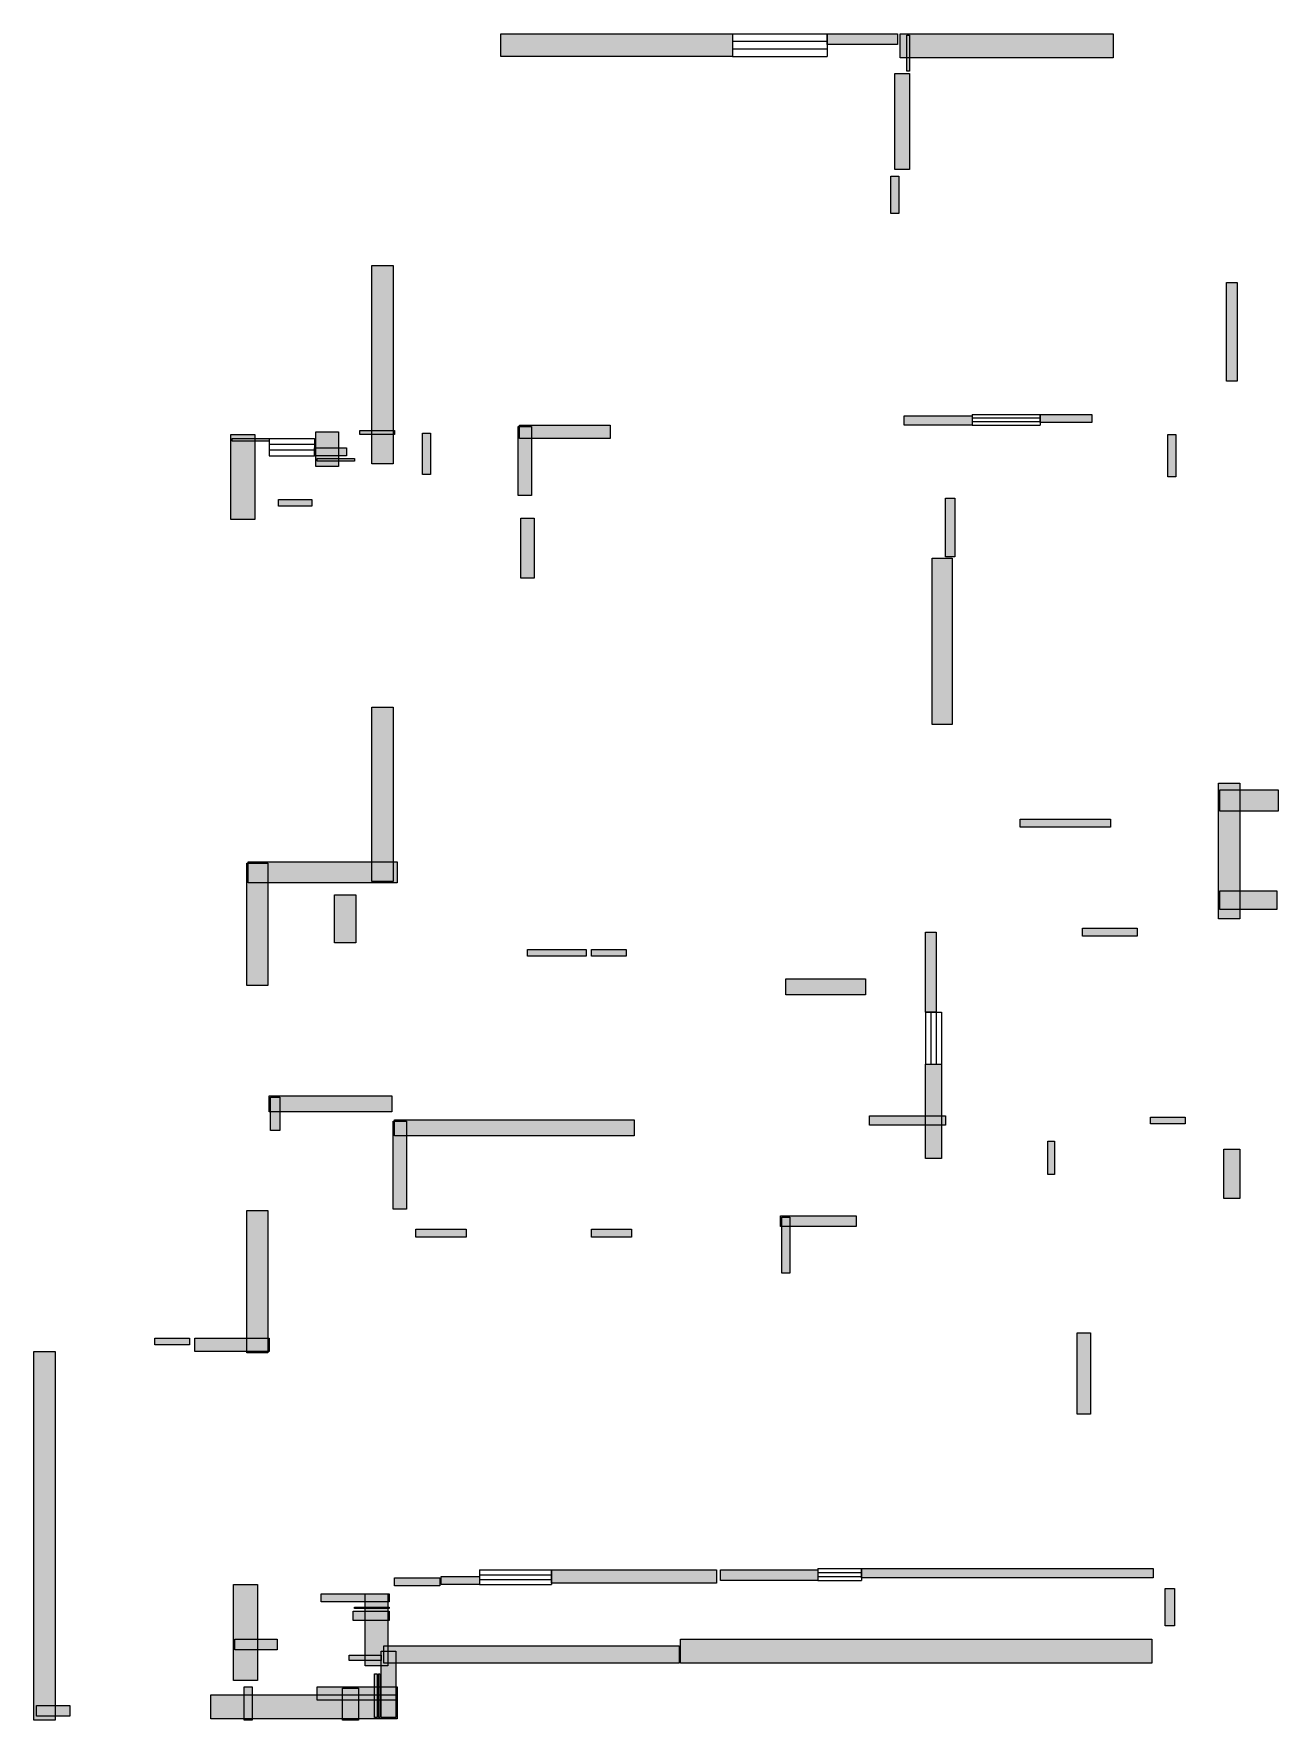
# Model space of a CAD drawing. Header units: millimetres. Extents: x 290 to 8518, y 211 to 11361.
import ezdxf

# ---------------------------------------------------------------- set-up
doc = ezdxf.new("R2010")
doc.units = ezdxf.units.MM
doc.layers.add('WALL', color=7, linetype='Continuous')
doc.layers.add('WINDOW', color=5, linetype='Continuous')

msp = doc.modelspace()

# ---------------------------------------------------------------- hatches: boundary and pattern name
at = {"layer": 'WALL'}
h = msp.add_hatch(color=256, dxfattribs=at)
h.dxf.hatch_style = 1
h.paths.add_polyline_path([(3379.2, 11360.8), (4910.4, 11360.8), (4910.4, 11211.2), (3379.2, 11211.2)])
h = msp.add_hatch(color=256, dxfattribs=at)
h.dxf.hatch_style = 1
h.paths.add_polyline_path([(5535.2, 11360.8), (6001.6, 11360.8), (6001.6, 11290.4), (5535.2, 11290.4)])
h = msp.add_hatch(color=256, dxfattribs=at)
h.dxf.hatch_style = 1
h.paths.add_polyline_path([(6019.2, 11360.8), (7427.2, 11360.8), (7427.2, 11202.4), (6019.2, 11202.4)])
h = msp.add_hatch(color=256, dxfattribs=at)
h.dxf.hatch_style = 1
h.paths.add_polyline_path([(6063.2, 11352), (6080.8, 11352), (6080.8, 11114.4), (6063.2, 11114.4)])
h = msp.add_hatch(color=256, dxfattribs=at)
h.dxf.hatch_style = 1
h.paths.add_polyline_path([(5984, 11096.8), (6080.8, 11096.8), (6080.8, 10463.2), (5984, 10463.2)])
h = msp.add_hatch(color=256, dxfattribs=at)
h.dxf.hatch_style = 1
h.paths.add_polyline_path([(5957.6, 10419.2), (6010.4, 10419.2), (6010.4, 10172.8), (5957.6, 10172.8)])
h = msp.add_hatch(color=256, dxfattribs=at)
h.dxf.hatch_style = 1
h.paths.add_polyline_path([(2525.6, 9829.6), (2666.4, 9829.6), (2666.4, 8518.4), (2525.6, 8518.4)])
h = msp.add_hatch(color=256, dxfattribs=at)
h.dxf.hatch_style = 1
h.paths.add_polyline_path([(8175.2, 9715.2), (8245.6, 9715.2), (8245.6, 9064), (8175.2, 9064)])
h = msp.add_hatch(color=256, dxfattribs=at)
h.dxf.hatch_style = 1
h.paths.add_polyline_path([(6045.6, 8835.2), (6494.4, 8835.2), (6494.4, 8773.6), (6045.6, 8773.6)])
h = msp.add_hatch(color=256, dxfattribs=at)
h.dxf.hatch_style = 1
h.paths.add_polyline_path([(6943.2, 8844), (7286.4, 8844), (7286.4, 8791.2), (6943.2, 8791.2)])
h = msp.add_hatch(color=256, dxfattribs=at)
h.dxf.hatch_style = 1
h.paths.add_polyline_path([(1592.8, 8712), (1751.2, 8712), (1751.2, 8148.8), (1592.8, 8148.8)])
h = msp.add_hatch(color=256, dxfattribs=at)
h.dxf.hatch_style = 1
h.paths.add_polyline_path([(2156, 8729.6), (2305.6, 8729.6), (2305.6, 8500.8), (2156, 8500.8)])
h = msp.add_hatch(color=256, dxfattribs=at)
h.dxf.hatch_style = 1
h.paths.add_polyline_path([(2446.4, 8738.4), (2675.2, 8738.4), (2675.2, 8712), (2446.4, 8712)])
h = msp.add_hatch(color=256, dxfattribs=at)
h.dxf.hatch_style = 1
h.paths.add_polyline_path([(2860, 8720.8), (2912.8, 8720.8), (2912.8, 8448), (2860, 8448)])
h = msp.add_hatch(color=256, dxfattribs=at)
h.dxf.hatch_style = 1
h.paths.add_polyline_path([(3493.6, 8764.8), (3581.6, 8764.8), (3581.6, 8307.2), (3493.6, 8307.2)])
h = msp.add_hatch(color=256, dxfattribs=at)
h.dxf.hatch_style = 1
h.paths.add_polyline_path([(3502.4, 8773.6), (4100.8, 8773.6), (4100.8, 8685.6), (3502.4, 8685.6)])
h = msp.add_hatch(color=256, dxfattribs=at)
h.dxf.hatch_style = 1
h.paths.add_polyline_path([(7788, 8712), (7840.8, 8712), (7840.8, 8430.4), (7788, 8430.4)])
h = msp.add_hatch(color=256, dxfattribs=at)
h.dxf.hatch_style = 1
h.paths.add_polyline_path([(1601.6, 8685.6), (1848, 8685.6), (1848, 8668), (1601.6, 8668)])
h = msp.add_hatch(color=256, dxfattribs=at)
h.dxf.hatch_style = 1
h.paths.add_polyline_path([(2147.2, 8624), (2358.4, 8624), (2358.4, 8571.2), (2147.2, 8571.2)])
h = msp.add_hatch(color=256, dxfattribs=at)
h.dxf.hatch_style = 1
h.paths.add_polyline_path([(2164.8, 8553.6), (2411.2, 8553.6), (2411.2, 8536), (2164.8, 8536)])
h = msp.add_hatch(color=256, dxfattribs=at)
h.dxf.hatch_style = 1
h.paths.add_polyline_path([(1909.6, 8280.8), (2129.6, 8280.8), (2129.6, 8236.8), (1909.6, 8236.8)])
h = msp.add_hatch(color=256, dxfattribs=at)
h.dxf.hatch_style = 1
h.paths.add_polyline_path([(6318.4, 8289.6), (6380, 8289.6), (6380, 7902.4), (6318.4, 7902.4)])
h = msp.add_hatch(color=256, dxfattribs=at)
h.dxf.hatch_style = 1
h.paths.add_polyline_path([(3511.2, 8157.6), (3599.2, 8157.6), (3599.2, 7761.6), (3511.2, 7761.6)])
h = msp.add_hatch(color=256, dxfattribs=at)
h.dxf.hatch_style = 1
h.paths.add_polyline_path([(6230.4, 7893.6), (6362.4, 7893.6), (6362.4, 6793.6), (6230.4, 6793.6)])
h = msp.add_hatch(color=256, dxfattribs=at)
h.dxf.hatch_style = 1
h.paths.add_polyline_path([(2525.6, 6908), (2666.4, 6908), (2666.4, 5755.2), (2525.6, 5755.2)])
h = msp.add_hatch(color=256, dxfattribs=at)
h.dxf.hatch_style = 1
h.paths.add_polyline_path([(8122.4, 6406.4), (8263.2, 6406.4), (8263.2, 5508.8), (8122.4, 5508.8)])
h = msp.add_hatch(color=256, dxfattribs=at)
h.dxf.hatch_style = 1
h.paths.add_polyline_path([(8131.2, 6362.4), (8518.4, 6362.4), (8518.4, 6221.6), (8131.2, 6221.6)])
h = msp.add_hatch(color=256, dxfattribs=at)
h.dxf.hatch_style = 1
h.paths.add_polyline_path([(6811.2, 6168.8), (7409.6, 6168.8), (7409.6, 6116), (6811.2, 6116)])
h = msp.add_hatch(color=256, dxfattribs=at)
h.dxf.hatch_style = 1
h.paths.add_polyline_path([(1698.4, 5878.4), (1839.2, 5878.4), (1839.2, 5068.8), (1698.4, 5068.8)])
h = msp.add_hatch(color=256, dxfattribs=at)
h.dxf.hatch_style = 1
h.paths.add_polyline_path([(1707.2, 5887.2), (2692.8, 5887.2), (2692.8, 5746.4), (1707.2, 5746.4)])
h = msp.add_hatch(color=256, dxfattribs=at)
h.dxf.hatch_style = 1
h.paths.add_polyline_path([(8131.2, 5693.6), (8509.6, 5693.6), (8509.6, 5570.4), (8131.2, 5570.4)])
h = msp.add_hatch(color=256, dxfattribs=at)
h.dxf.hatch_style = 1
h.paths.add_polyline_path([(2279.2, 5667.2), (2420, 5667.2), (2420, 5350.4), (2279.2, 5350.4)])
h = msp.add_hatch(color=256, dxfattribs=at)
h.dxf.hatch_style = 1
h.paths.add_polyline_path([(6186.4, 5420.8), (6256.8, 5420.8), (6256.8, 4892.8), (6186.4, 4892.8)])
h = msp.add_hatch(color=256, dxfattribs=at)
h.dxf.hatch_style = 1
h.paths.add_polyline_path([(7224.8, 5447.2), (7585.6, 5447.2), (7585.6, 5394.4), (7224.8, 5394.4)])
h = msp.add_hatch(color=256, dxfattribs=at)
h.dxf.hatch_style = 1
h.paths.add_polyline_path([(3555.2, 5306.4), (3942.4, 5306.4), (3942.4, 5262.4), (3555.2, 5262.4)])
h = msp.add_hatch(color=256, dxfattribs=at)
h.dxf.hatch_style = 1
h.paths.add_polyline_path([(3977.6, 5306.4), (4206.4, 5306.4), (4206.4, 5262.4), (3977.6, 5262.4)])
h = msp.add_hatch(color=256, dxfattribs=at)
h.dxf.hatch_style = 1
h.paths.add_polyline_path([(5262.4, 5112.8), (5790.4, 5112.8), (5790.4, 5007.2), (5262.4, 5007.2)])
h = msp.add_hatch(color=256, dxfattribs=at)
h.dxf.hatch_style = 1
h.paths.add_polyline_path([(6186.4, 4549.6), (6292, 4549.6), (6292, 3924.8), (6186.4, 3924.8)])
h = msp.add_hatch(color=256, dxfattribs=at)
h.dxf.hatch_style = 1
h.paths.add_polyline_path([(1848, 4338.4), (2657.6, 4338.4), (2657.6, 4232.8), (1848, 4232.8)])
h = msp.add_hatch(color=256, dxfattribs=at)
h.dxf.hatch_style = 1
h.paths.add_polyline_path([(1856.8, 4329.6), (1918.4, 4329.6), (1918.4, 4109.6), (1856.8, 4109.6)])
h = msp.add_hatch(color=256, dxfattribs=at)
h.dxf.hatch_style = 1
h.paths.add_polyline_path([(2666.4, 4171.2), (2754.4, 4171.2), (2754.4, 3590.4), (2666.4, 3590.4)])
h = msp.add_hatch(color=256, dxfattribs=at)
h.dxf.hatch_style = 1
h.paths.add_polyline_path([(2675.2, 4180), (4259.2, 4180), (4259.2, 4074.4), (2675.2, 4074.4)])
h = msp.add_hatch(color=256, dxfattribs=at)
h.dxf.hatch_style = 1
h.paths.add_polyline_path([(5816.8, 4206.4), (6318.4, 4206.4), (6318.4, 4144.8), (5816.8, 4144.8)])
h = msp.add_hatch(color=256, dxfattribs=at)
h.dxf.hatch_style = 1
h.paths.add_polyline_path([(7673.6, 4197.6), (7902.4, 4197.6), (7902.4, 4153.6), (7673.6, 4153.6)])
h = msp.add_hatch(color=256, dxfattribs=at)
h.dxf.hatch_style = 1
h.paths.add_polyline_path([(6996, 4039.2), (7040, 4039.2), (7040, 3819.2), (6996, 3819.2)])
h = msp.add_hatch(color=256, dxfattribs=at)
h.dxf.hatch_style = 1
h.paths.add_polyline_path([(8157.6, 3986.4), (8263.2, 3986.4), (8263.2, 3660.8), (8157.6, 3660.8)])
h = msp.add_hatch(color=256, dxfattribs=at)
h.dxf.hatch_style = 1
h.paths.add_polyline_path([(1698.4, 3581.6), (1839.2, 3581.6), (1839.2, 2640), (1698.4, 2640)])
h = msp.add_hatch(color=256, dxfattribs=at)
h.dxf.hatch_style = 1
h.paths.add_polyline_path([(2816, 3458.4), (3150.4, 3458.4), (3150.4, 3405.6), (2816, 3405.6)])
h = msp.add_hatch(color=256, dxfattribs=at)
h.dxf.hatch_style = 1
h.paths.add_polyline_path([(3977.6, 3458.4), (4241.6, 3458.4), (4241.6, 3405.6), (3977.6, 3405.6)])
h = msp.add_hatch(color=256, dxfattribs=at)
h.dxf.hatch_style = 1
h.paths.add_polyline_path([(5227.2, 3546.4), (5728.8, 3546.4), (5728.8, 3476), (5227.2, 3476)])
h = msp.add_hatch(color=256, dxfattribs=at)
h.dxf.hatch_style = 1
h.paths.add_polyline_path([(5236, 3537.6), (5288.8, 3537.6), (5288.8, 3168), (5236, 3168)])
h = msp.add_hatch(color=256, dxfattribs=at)
h.dxf.hatch_style = 1
h.paths.add_polyline_path([(1091.2, 2736.8), (1320, 2736.8), (1320, 2692.8), (1091.2, 2692.8)])
h = msp.add_hatch(color=256, dxfattribs=at)
h.dxf.hatch_style = 1
h.paths.add_polyline_path([(1355.2, 2736.8), (1848, 2736.8), (1848, 2648.8), (1355.2, 2648.8)])
h = msp.add_hatch(color=256, dxfattribs=at)
h.dxf.hatch_style = 1
h.paths.add_polyline_path([(7189.6, 2772), (7277.6, 2772), (7277.6, 2235.2), (7189.6, 2235.2)])
h = msp.add_hatch(color=256, dxfattribs=at)
h.dxf.hatch_style = 1
h.paths.add_polyline_path([(290.4, 2648.8), (431.2, 2648.8), (431.2, 211.2), (290.4, 211.2)])
h = msp.add_hatch(color=256, dxfattribs=at)
h.dxf.hatch_style = 1
h.paths.add_polyline_path([(2675.2, 1152.8), (2974.4, 1152.8), (2974.4, 1100), (2675.2, 1100)])
h = msp.add_hatch(color=256, dxfattribs=at)
h.dxf.hatch_style = 1
h.paths.add_polyline_path([(2983.2, 1161.6), (3238.4, 1161.6), (3238.4, 1108.8), (2983.2, 1108.8)])
h = msp.add_hatch(color=256, dxfattribs=at)
h.dxf.hatch_style = 1
h.paths.add_polyline_path([(3713.6, 1205.6), (4804.8, 1205.6), (4804.8, 1117.6), (3713.6, 1117.6)])
h = msp.add_hatch(color=256, dxfattribs=at)
h.dxf.hatch_style = 1
h.paths.add_polyline_path([(4831.2, 1205.6), (5473.6, 1205.6), (5473.6, 1135.2), (4831.2, 1135.2)])
h = msp.add_hatch(color=256, dxfattribs=at)
h.dxf.hatch_style = 1
h.paths.add_polyline_path([(5764, 1214.4), (7691.2, 1214.4), (7691.2, 1152.8), (5764, 1152.8)])
h = msp.add_hatch(color=256, dxfattribs=at)
h.dxf.hatch_style = 1
h.paths.add_polyline_path([(1610.4, 1108.8), (1768.8, 1108.8), (1768.8, 475.2), (1610.4, 475.2)])
h = msp.add_hatch(color=256, dxfattribs=at)
h.dxf.hatch_style = 1
h.paths.add_polyline_path([(2191.2, 1047.2), (2640, 1047.2), (2640, 994.4), (2191.2, 994.4)])
h = msp.add_hatch(color=256, dxfattribs=at)
h.dxf.hatch_style = 1
h.paths.add_polyline_path([(2481.6, 1047.2), (2631.2, 1047.2), (2631.2, 572), (2481.6, 572)])
h = msp.add_hatch(color=256, dxfattribs=at)
h.dxf.hatch_style = 1
h.paths.add_polyline_path([(7770.4, 1082.4), (7832, 1082.4), (7832, 836), (7770.4, 836)])
h = msp.add_hatch(color=256, dxfattribs=at)
h.dxf.hatch_style = 1
h.paths.add_polyline_path([(2402.4, 932.8), (2640, 932.8), (2640, 871.2), (2402.4, 871.2)])
h = msp.add_hatch(color=256, dxfattribs=at)
h.dxf.hatch_style = 1
h.paths.add_polyline_path([(2411.2, 959.2), (2640, 959.2), (2640, 950.4), (2411.2, 950.4)])
h = msp.add_hatch(color=256, dxfattribs=at)
h.dxf.hatch_style = 1
h.paths.add_polyline_path([(1619.2, 748), (1900.8, 748), (1900.8, 677.6), (1619.2, 677.6)])
h = msp.add_hatch(color=256, dxfattribs=at)
h.dxf.hatch_style = 1
h.paths.add_polyline_path([(2604.8, 704), (4558.4, 704), (4558.4, 589.6), (2604.8, 589.6)])
h = msp.add_hatch(color=256, dxfattribs=at)
h.dxf.hatch_style = 1
h.paths.add_polyline_path([(4567.2, 748), (7682.4, 748), (7682.4, 589.6), (4567.2, 589.6)])
h = msp.add_hatch(color=256, dxfattribs=at)
h.dxf.hatch_style = 1
h.paths.add_polyline_path([(2376, 642.4), (2587.2, 642.4), (2587.2, 607.2), (2376, 607.2)])
h = msp.add_hatch(color=256, dxfattribs=at)
h.dxf.hatch_style = 1
h.paths.add_polyline_path([(2587.2, 668.8), (2684, 668.8), (2684, 228.8), (2587.2, 228.8)])
h = msp.add_hatch(color=256, dxfattribs=at)
h.dxf.hatch_style = 1
h.paths.add_polyline_path([(2543.2, 519.2), (2560.8, 519.2), (2560.8, 228.8), (2543.2, 228.8)])
h = msp.add_hatch(color=256, dxfattribs=at)
h.dxf.hatch_style = 1
h.paths.add_polyline_path([(2569.6, 519.2), (2578.4, 519.2), (2578.4, 228.8), (2569.6, 228.8)])
h = msp.add_hatch(color=256, dxfattribs=at)
h.dxf.hatch_style = 1
h.paths.add_polyline_path([(1460.8, 378.4), (2692.8, 378.4), (2692.8, 220), (1460.8, 220)])
h = msp.add_hatch(color=256, dxfattribs=at)
h.dxf.hatch_style = 1
h.paths.add_polyline_path([(1680.8, 431.2), (1733.6, 431.2), (1733.6, 211.2), (1680.8, 211.2)])
h = msp.add_hatch(color=256, dxfattribs=at)
h.dxf.hatch_style = 1
h.paths.add_polyline_path([(2164.8, 431.2), (2692.8, 431.2), (2692.8, 343.2), (2164.8, 343.2)])
h = msp.add_hatch(color=256, dxfattribs=at)
h.dxf.hatch_style = 1
h.paths.add_polyline_path([(2332, 422.4), (2437.6, 422.4), (2437.6, 211.2), (2332, 211.2)])
h = msp.add_hatch(color=256, dxfattribs=at)
h.dxf.hatch_style = 1
h.paths.add_polyline_path([(308, 308), (528, 308), (528, 237.6), (308, 237.6)])

# ---------------------------------------------------------------- linework, layer by layer
for points in [[(3379.2, 11360.8), (4910.4, 11360.8), (4910.4, 11211.2), (3379.2, 11211.2)], [(5535.2, 11360.8), (6001.6, 11360.8), (6001.6, 11290.4), (5535.2, 11290.4)], [(6019.2, 11360.8), (7427.2, 11360.8), (7427.2, 11202.4), (6019.2, 11202.4)], [(6063.2, 11352), (6080.8, 11352), (6080.8, 11114.4), (6063.2, 11114.4)], [(5984, 11096.8), (6080.8, 11096.8), (6080.8, 10463.2), (5984, 10463.2)], [(5957.6, 10419.2), (6010.4, 10419.2), (6010.4, 10172.8), (5957.6, 10172.8)], [(2525.6, 9829.6), (2666.4, 9829.6), (2666.4, 8518.4), (2525.6, 8518.4)], [(8175.2, 9715.2), (8245.6, 9715.2), (8245.6, 9064), (8175.2, 9064)], [(6045.6, 8835.2), (6494.4, 8835.2), (6494.4, 8773.6), (6045.6, 8773.6)], [(6943.2, 8844), (7286.4, 8844), (7286.4, 8791.2), (6943.2, 8791.2)], [(1592.8, 8712), (1751.2, 8712), (1751.2, 8148.8), (1592.8, 8148.8)], [(2156, 8729.6), (2305.6, 8729.6), (2305.6, 8500.8), (2156, 8500.8)], [(2446.4, 8738.4), (2675.2, 8738.4), (2675.2, 8712), (2446.4, 8712)], [(2860, 8720.8), (2912.8, 8720.8), (2912.8, 8448), (2860, 8448)], [(3493.6, 8764.8), (3581.6, 8764.8), (3581.6, 8307.2), (3493.6, 8307.2)], [(3502.4, 8773.6), (4100.8, 8773.6), (4100.8, 8685.6), (3502.4, 8685.6)], [(7788, 8712), (7840.8, 8712), (7840.8, 8430.4), (7788, 8430.4)], [(1601.6, 8685.6), (1848, 8685.6), (1848, 8668), (1601.6, 8668)], [(2147.2, 8624), (2358.4, 8624), (2358.4, 8571.2), (2147.2, 8571.2)], [(2164.8, 8553.6), (2411.2, 8553.6), (2411.2, 8536), (2164.8, 8536)], [(1909.6, 8280.8), (2129.6, 8280.8), (2129.6, 8236.8), (1909.6, 8236.8)], [(6318.4, 8289.6), (6380, 8289.6), (6380, 7902.4), (6318.4, 7902.4)], [(3511.2, 8157.6), (3599.2, 8157.6), (3599.2, 7761.6), (3511.2, 7761.6)], [(6230.4, 7893.6), (6362.4, 7893.6), (6362.4, 6793.6), (6230.4, 6793.6)], [(2525.6, 6908), (2666.4, 6908), (2666.4, 5755.2), (2525.6, 5755.2)], [(8122.4, 6406.4), (8263.2, 6406.4), (8263.2, 5508.8), (8122.4, 5508.8)], [(8131.2, 6362.4), (8518.4, 6362.4), (8518.4, 6221.6), (8131.2, 6221.6)], [(6811.2, 6168.8), (7409.6, 6168.8), (7409.6, 6116), (6811.2, 6116)], [(1698.4, 5878.4), (1839.2, 5878.4), (1839.2, 5068.8), (1698.4, 5068.8)], [(1707.2, 5887.2), (2692.8, 5887.2), (2692.8, 5746.4), (1707.2, 5746.4)], [(8131.2, 5693.6), (8509.6, 5693.6), (8509.6, 5570.4), (8131.2, 5570.4)], [(2279.2, 5667.2), (2420, 5667.2), (2420, 5350.4), (2279.2, 5350.4)], [(6186.4, 5420.8), (6256.8, 5420.8), (6256.8, 4892.8), (6186.4, 4892.8)], [(7224.8, 5447.2), (7585.6, 5447.2), (7585.6, 5394.4), (7224.8, 5394.4)], [(3555.2, 5306.4), (3942.4, 5306.4), (3942.4, 5262.4), (3555.2, 5262.4)], [(3977.6, 5306.4), (4206.4, 5306.4), (4206.4, 5262.4), (3977.6, 5262.4)], [(5262.4, 5112.8), (5790.4, 5112.8), (5790.4, 5007.2), (5262.4, 5007.2)], [(6186.4, 4549.6), (6292, 4549.6), (6292, 3924.8), (6186.4, 3924.8)], [(1848, 4338.4), (2657.6, 4338.4), (2657.6, 4232.8), (1848, 4232.8)], [(1856.8, 4329.6), (1918.4, 4329.6), (1918.4, 4109.6), (1856.8, 4109.6)], [(2666.4, 4171.2), (2754.4, 4171.2), (2754.4, 3590.4), (2666.4, 3590.4)], [(2675.2, 4180), (4259.2, 4180), (4259.2, 4074.4), (2675.2, 4074.4)], [(5816.8, 4206.4), (6318.4, 4206.4), (6318.4, 4144.8), (5816.8, 4144.8)], [(7673.6, 4197.6), (7902.4, 4197.6), (7902.4, 4153.6), (7673.6, 4153.6)], [(6996, 4039.2), (7040, 4039.2), (7040, 3819.2), (6996, 3819.2)], [(8157.6, 3986.4), (8263.2, 3986.4), (8263.2, 3660.8), (8157.6, 3660.8)], [(1698.4, 3581.6), (1839.2, 3581.6), (1839.2, 2640), (1698.4, 2640)], [(2816, 3458.4), (3150.4, 3458.4), (3150.4, 3405.6), (2816, 3405.6)], [(3977.6, 3458.4), (4241.6, 3458.4), (4241.6, 3405.6), (3977.6, 3405.6)], [(5227.2, 3546.4), (5728.8, 3546.4), (5728.8, 3476), (5227.2, 3476)], [(5236, 3537.6), (5288.8, 3537.6), (5288.8, 3168), (5236, 3168)], [(1091.2, 2736.8), (1320, 2736.8), (1320, 2692.8), (1091.2, 2692.8)], [(1355.2, 2736.8), (1848, 2736.8), (1848, 2648.8), (1355.2, 2648.8)], [(7189.6, 2772), (7277.6, 2772), (7277.6, 2235.2), (7189.6, 2235.2)], [(290.4, 2648.8), (431.2, 2648.8), (431.2, 211.2), (290.4, 211.2)], [(2675.2, 1152.8), (2974.4, 1152.8), (2974.4, 1100), (2675.2, 1100)], [(2983.2, 1161.6), (3238.4, 1161.6), (3238.4, 1108.8), (2983.2, 1108.8)], [(3713.6, 1205.6), (4804.8, 1205.6), (4804.8, 1117.6), (3713.6, 1117.6)], [(4831.2, 1205.6), (5473.6, 1205.6), (5473.6, 1135.2), (4831.2, 1135.2)], [(5764, 1214.4), (7691.2, 1214.4), (7691.2, 1152.8), (5764, 1152.8)], [(1610.4, 1108.8), (1768.8, 1108.8), (1768.8, 475.2), (1610.4, 475.2)], [(2191.2, 1047.2), (2640, 1047.2), (2640, 994.4), (2191.2, 994.4)], [(2481.6, 1047.2), (2631.2, 1047.2), (2631.2, 572), (2481.6, 572)], [(7770.4, 1082.4), (7832, 1082.4), (7832, 836), (7770.4, 836)], [(2402.4, 932.8), (2640, 932.8), (2640, 871.2), (2402.4, 871.2)], [(2411.2, 959.2), (2640, 959.2), (2640, 950.4), (2411.2, 950.4)], [(1619.2, 748), (1900.8, 748), (1900.8, 677.6), (1619.2, 677.6)], [(2604.8, 704), (4558.4, 704), (4558.4, 589.6), (2604.8, 589.6)], [(4567.2, 748), (7682.4, 748), (7682.4, 589.6), (4567.2, 589.6)], [(2376, 642.4), (2587.2, 642.4), (2587.2, 607.2), (2376, 607.2)], [(2587.2, 668.8), (2684, 668.8), (2684, 228.8), (2587.2, 228.8)], [(2543.2, 519.2), (2560.8, 519.2), (2560.8, 228.8), (2543.2, 228.8)], [(2569.6, 519.2), (2578.4, 519.2), (2578.4, 228.8), (2569.6, 228.8)], [(1460.8, 378.4), (2692.8, 378.4), (2692.8, 220), (1460.8, 220)], [(1680.8, 431.2), (1733.6, 431.2), (1733.6, 211.2), (1680.8, 211.2)], [(2164.8, 431.2), (2692.8, 431.2), (2692.8, 343.2), (2164.8, 343.2)], [(2332, 422.4), (2437.6, 422.4), (2437.6, 211.2), (2332, 211.2)], [(308, 308), (528, 308), (528, 237.6), (308, 237.6)]]:
    msp.add_lwpolyline(points, close=True, dxfattribs=at)
at = {"layer": 'WINDOW'}
for p, q in [((4910.4, 11360.8), (5535.2, 11360.8)), ((4910.4, 11360.8), (4910.4, 11211.2)), ((4910.4, 11310.9), (5535.2, 11310.9)), ((5535.2, 11360.8), (5535.2, 11211.2)), ((4910.4, 11261.1), (5535.2, 11261.1)), ((4910.4, 11211.2), (5535.2, 11211.2)), ((6494.4, 8844), (6943.2, 8844)), ((6494.4, 8844), (6494.4, 8773.6)), ((6494.4, 8820.5), (6943.2, 8820.5)), ((6943.2, 8844), (6943.2, 8773.6)), ((6494.4, 8797.1), (6943.2, 8797.1)), ((6494.4, 8773.6), (6943.2, 8773.6)), ((1848, 8685.6), (2147.2, 8685.6)), ((1848, 8685.6), (1848, 8571.2)), ((1848, 8647.5), (2147.2, 8647.5)), ((1848, 8609.3), (2147.2, 8609.3)), ((2147.2, 8685.6), (2147.2, 8571.2)), ((1848, 8571.2), (2147.2, 8571.2)), ((6186.4, 4892.8), (6186.4, 4549.6)), ((6186.4, 4892.8), (6292, 4892.8)), ((6221.6, 4892.8), (6221.6, 4549.6)), ((6256.8, 4892.8), (6256.8, 4549.6)), ((6292, 4892.8), (6292, 4549.6)), ((6186.4, 4549.6), (6292, 4549.6)), ((3238.4, 1205.6), (3713.6, 1205.6)), ((3238.4, 1205.6), (3238.4, 1108.8)), ((3238.4, 1173.3), (3713.6, 1173.3)), ((3238.4, 1141.1), (3713.6, 1141.1)), ((3713.6, 1205.6), (3713.6, 1108.8)), ((5473.6, 1214.4), (5764, 1214.4)), ((5473.6, 1214.4), (5473.6, 1135.2)), ((5473.6, 1188), (5764, 1188)), ((5473.6, 1161.6), (5764, 1161.6)), ((5473.6, 1135.2), (5764, 1135.2)), ((5764, 1214.4), (5764, 1135.2)), ((3238.4, 1108.8), (3713.6, 1108.8))]:
    msp.add_line(p, q, dxfattribs=at)

doc.saveas('drawing.dxf')
